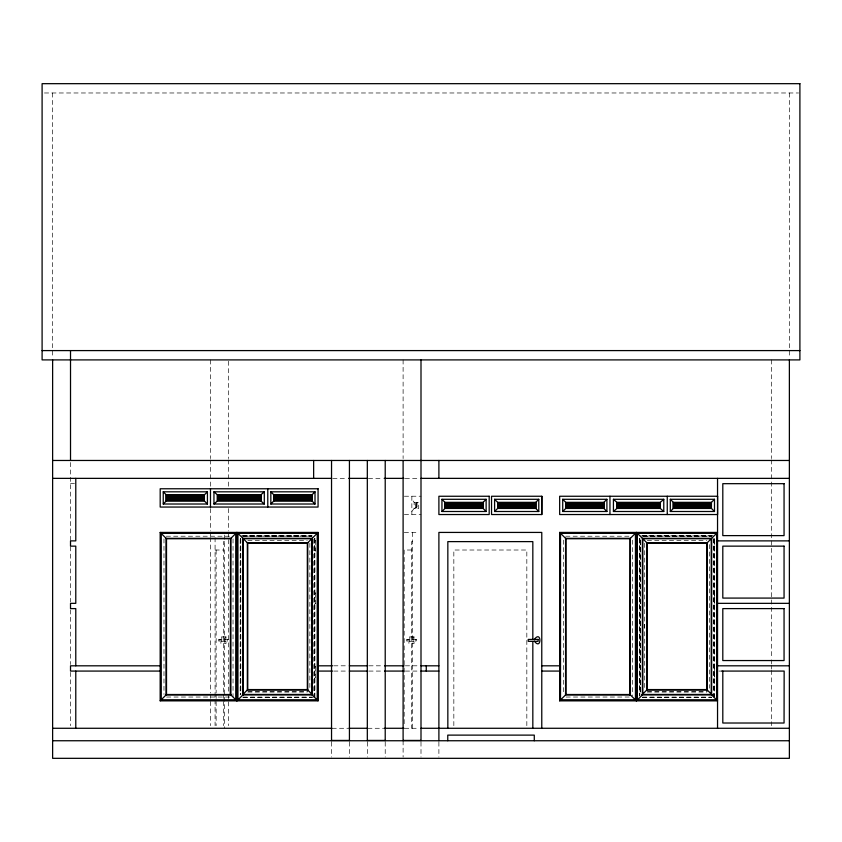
<?xml version="1.0" encoding="UTF-8"?>
<svg xmlns="http://www.w3.org/2000/svg" width="842" height="842" viewBox="0 0 842 842"><rect width="100%" height="100%" fill="white"/><g stroke="black" fill="none" stroke-linecap="round" stroke-linejoin="round"><path stroke-width="0.63" stroke-dasharray="4.21 3.16" d="M644.393 626.995L644.183 627.785A1.579 1.579 0 0 0 644.393 626.995L644.183 622.312A1.579 1.579 0 0 1 644.393 623.101M411.854 511.462L414.138 508.421L414.138 502.316L411.854 499.274M44.437 92.978L798.584 92.978M332.811 478.361L347.378 478.361M368.417 478.361L382.878 478.361M405.223 478.361L418.442 478.361M70.517 483.676L74.464 483.676M404.381 496.222L421 496.222M414.138 502.316L418.716 502.316L418.716 508.421L416.432 508.421L417 507.652L414.138 508.421M404.381 514.515L421 514.515M404.297 532.428L418.442 532.407M241.643 535.586L312.14 535.586M642.425 535.586L712.921 535.586M242.98 535.796L311.193 535.796M642.457 535.796L711.837 535.796M243.233 536.007L311.087 536.007M640.078 536.007L711.701 536.007M166.253 536.217L230.55 536.217M243.433 536.217L312.087 536.217M565.729 536.217L630.027 536.217M642.909 536.217L711.564 536.217M241.233 536.638L311.393 536.638M643.299 536.638L712.1 536.638M314.94 540.406L315.792 540.406M714.616 540.406L714.616 550.931M247.822 540.638L307.267 540.638M647.298 540.638L706.743 540.638M224.551 541.616L223.498 541.616L223.498 692.787M412.58 541.616L411.527 541.616L411.527 728.277M215.078 550.015L223.498 550.015M411.527 550.015L404.16 550.015L404.16 725.657M314.94 550.931L315.792 550.931M314.94 593.031L315.792 593.031M714.616 593.031L714.616 603.556M314.94 603.556L315.792 603.556M228.392 639.425L218.499 639.425L218.499 641.341L228.392 641.341M333.706 665.812L346.746 665.812M368.88 665.812L383.247 665.812M405.36 665.812L418.442 665.812M314.94 666.706L315.792 666.706M714.616 666.706L714.616 677.231M333.706 671.074L346.746 671.074M368.88 671.074L383.247 671.074M405.36 671.074L418.442 671.074M718.847 671.074L721.457 671.074M314.94 677.231L315.792 677.231M247.948 691.682L307.835 691.682M647.424 691.682L707.312 691.682M247.822 692.092L307.267 692.092M647.298 692.092L706.743 692.092M166.59 697.039L230.413 697.039M242.949 697.144L314.75 697.144M566.066 697.039L629.89 697.039M642.425 697.144L711.616 697.144M243.191 697.25L311.898 697.25M642.667 697.25L711.374 697.25M243.001 697.46L312.087 697.46M642.478 697.46L711.564 697.46M332.116 728.277L347.893 728.277M367.786 728.277L383.563 728.277M404.602 728.277L419.063 728.277M789.375 92.978L789.375 357.271M771.482 359.902L771.482 458.574M771.482 459.89L771.482 658.549M771.482 659.865L771.482 663.812M771.482 665.127L771.482 669.074M771.482 670.39L771.482 720.384M771.482 721.699L771.482 725.646M714.384 539.533L714.384 697.144M714.174 538.427L714.174 697.46M713.963 538.627L713.963 697.25M713.753 538.838L713.753 697.039M709.332 544.563L709.332 688.219M644.709 543.248L644.709 689.482M640.709 540.564L640.709 693.997M640.288 540.143L640.288 693.124M640.078 539.943L640.078 693.324M639.867 538.427L639.867 696.145M639.657 538.217L639.657 695.829M632.5 540.143L632.5 695.734M563.456 540.143L563.456 693.124M526.829 725.657L526.829 550.015L453.838 550.015L453.838 725.657M438.892 742.013L438.892 757.074M421 742.013L421 757.074M415.222 639.425L415.222 641.341M413.127 636.92L413.127 643.635M412.58 532.428L412.58 728.277M411.854 496.222L411.854 514.515M409.822 636.92L409.822 643.635M407.728 639.425L407.728 641.341M403.108 359.902L403.108 458.574M403.108 740.749L403.108 757.074M385.215 742.013L385.215 757.074M367.322 742.013L367.322 757.074M349.43 742.013L349.43 757.074M331.538 742.013L331.538 757.074M315.613 540.406L315.613 550.931M315.613 593.031L315.613 603.556M315.613 666.706L315.613 677.231M314.908 538.217L314.908 697.144M314.697 538.427L314.697 697.46M314.487 538.627L314.487 697.25M314.276 538.838L314.276 697.039M313.856 539.259L313.856 696.618M309.856 543.248L309.856 689.524M240.812 538.838L240.812 694.429M240.601 538.627L240.601 694.629M240.391 538.427L240.391 694.839M240.18 539.533L240.18 694.524M233.024 538.838L233.024 697.039M228.392 361.218L228.392 458.574M228.392 459.89L228.392 487.518M228.392 508.568L228.392 530.934M228.392 532.249L228.392 725.646M227.193 639.425L227.193 641.341M225.098 636.92L225.098 643.635M224.551 535.059L224.551 728.277M223.498 694.092L223.498 725.646M221.793 636.92L221.793 643.635M219.699 639.425L219.699 641.341M216.131 550.015L216.131 692.882M216.131 694.197L216.131 725.657M215.078 537.691L215.078 725.657M210.5 359.902L210.5 458.574M210.5 459.89L210.5 487.518M210.5 508.568L210.5 530.934M210.5 532.249L210.5 536.196M210.5 537.512L210.5 692.787M210.5 694.071L210.5 725.646M163.98 538.838L163.98 694.429M70.517 462.521L70.517 540.88M70.517 546.721L70.517 602.041M70.517 609.871L70.517 664.506M70.517 672.369L70.517 725.678M52.625 92.978L52.625 357.271M417 502.316L415.853 503.463L417 502.316M417 503.084L415.853 504.221L417 503.084M417 503.842L415.853 504.99L417 503.842M417 504.611L415.853 505.747L417 504.611M417 505.368L415.853 506.516L417 505.368M417 506.126L415.853 507.273L417 506.126M417 506.895L415.853 508.031L417 506.895M225.993 636.92L220.899 636.92L220.899 643.635L225.993 643.635L225.993 636.92M414.022 636.92L408.928 636.92L408.928 643.635L414.022 643.635L414.022 636.92M416.422 639.425L406.528 639.425L406.528 641.341L416.422 641.341L416.422 639.425"/><path stroke-width="1.26" d="M534.354 639.404C541.732 629.458 541.732 651.098 534.354 641.151M230.255 694.934L230.498 538.743L236.812 532.428L236.812 700.828L230.498 694.513L166.505 694.513L160.19 700.828L318.065 700.828L318.065 532.428L160.19 532.428L160.19 700.828M629.732 694.934L629.974 538.743L636.289 532.428L636.289 700.828L629.974 694.513L565.982 694.513L559.667 700.828L717.542 700.828L711.227 694.513L711.227 538.743L642.814 538.743L642.814 694.513L636.499 700.828L636.499 532.428L647.235 543.164L647.235 689.566L641.909 694.903L712.132 694.903L706.806 689.566L706.806 543.164L717.542 532.428L559.667 532.428L559.667 700.828M163.243 504.011L166.284 500.958L204.385 500.958L207.427 504.011L207.427 491.812L163.243 491.812L163.243 504.011L207.427 504.011M163.243 491.812L166.284 494.864L204.385 494.864L207.427 491.812M270.829 504.011L273.871 500.958L311.972 500.958L315.013 504.011L315.013 491.812L270.829 491.812L270.829 504.011L315.013 504.011M270.829 491.812L273.871 494.864L311.972 494.864L315.013 491.812M318.065 700.828L311.75 694.513L311.75 538.743L243.338 538.743L243.338 694.513L237.023 700.828L237.023 532.428L247.758 543.164L307.33 543.164L318.065 532.428M243.243 694.082L247.758 689.566L247.758 543.164M441.945 511.494L444.986 508.442L483.087 508.442L486.129 511.494L486.129 499.295L441.945 499.295L441.945 511.494L486.129 511.494M441.945 499.295L444.986 502.348L483.087 502.348L486.129 499.295M494.591 511.494L497.633 508.442L535.733 508.442L538.775 511.494L538.775 499.295L494.591 499.295L494.591 511.494L538.775 511.494M494.591 499.295L497.633 502.348L535.733 502.348L538.775 499.295M562.719 511.494L565.761 508.442L603.861 508.442L606.903 511.494L606.903 499.295L562.719 499.295L562.719 511.494L606.903 511.494M562.719 499.295L565.761 502.348L603.861 502.348L606.903 499.295M670.306 511.494L673.347 508.442L711.448 508.442L714.49 511.494L714.49 499.295L670.306 499.295L670.306 511.494L714.49 511.494M670.306 499.295L673.347 502.348L711.448 502.348L714.49 499.295M213.952 504.011L217.425 500.958L260.831 500.958L264.304 504.011L264.304 491.812L213.952 491.812L213.952 504.011L264.304 504.011M213.952 491.812L217.425 494.864L260.831 494.864L264.304 491.812M613.429 511.494L616.902 508.442L660.307 508.442L663.78 511.494L663.78 499.295L613.429 499.295L613.429 511.494L663.78 511.494M613.429 499.295L616.902 502.348L660.307 502.348L663.78 499.295M42.1 350.588L799.9 350.588M52.625 460.469L789.375 460.469M52.625 478.361L331.601 478.361M348.693 478.361L367.322 478.361M384.194 478.361L403.907 478.361M421 478.361L789.375 478.361M166.284 495.243L204.385 495.243M217.425 495.243L260.831 495.243M273.871 495.243L311.972 495.243M166.284 495.622L204.385 495.622M217.425 495.622L260.831 495.622M273.871 495.622L311.972 495.622M166.284 496.012L204.385 496.012M217.425 496.012L260.831 496.012M273.871 496.012L311.972 496.012M541.827 496.254L491.539 496.254L491.539 514.536L541.827 514.536L541.827 496.254L541.774 514.536M166.284 496.391L204.385 496.391M217.425 496.391L260.831 496.391M273.871 496.391L311.972 496.391M166.284 496.769L204.385 496.769M217.425 496.769L260.831 496.769M273.871 496.769L311.972 496.769M166.284 497.148L204.385 497.148M217.425 497.148L260.831 497.148M273.871 497.148L311.972 497.148M166.284 497.527L204.385 497.527M217.425 497.527L260.831 497.527M273.871 497.527L311.972 497.527M166.284 497.917L204.385 497.917M217.425 497.917L260.831 497.917M273.871 497.917L311.972 497.917M166.284 498.296L204.385 498.296M217.425 498.296L260.831 498.296M273.871 498.296L311.972 498.296M166.284 498.675L204.385 498.675M217.425 498.675L260.831 498.675M273.871 498.675L311.972 498.675M166.284 499.053L204.385 499.053M217.425 499.053L260.831 499.053M273.871 499.053L311.972 499.053M166.284 499.432L204.385 499.432M217.425 499.432L260.831 499.432M273.871 499.432L311.972 499.432M166.284 499.811L204.385 499.811M217.425 499.811L260.831 499.811M273.871 499.811L311.972 499.811M166.284 500.201L204.385 500.201M217.425 500.201L260.831 500.201M273.871 500.201L311.972 500.201M166.284 500.58L204.385 500.58M217.425 500.58L260.831 500.58M273.871 500.58L311.972 500.58M444.986 502.727L483.087 502.727M497.633 502.727L535.733 502.727M565.761 502.727L603.861 502.727M616.902 502.727L660.307 502.727M673.347 502.727L711.448 502.727M444.986 503.106L483.087 503.106M497.633 503.106L535.733 503.106M565.761 503.106L603.861 503.106M616.902 503.106L660.307 503.106M673.347 503.106L711.448 503.106M444.986 503.495L483.087 503.495M497.633 503.495L535.733 503.495M565.761 503.495L603.861 503.495M616.902 503.495L660.307 503.495M673.347 503.495L711.448 503.495M444.986 503.874L483.087 503.874M497.633 503.874L535.733 503.874M565.761 503.874L603.861 503.874M616.902 503.874L660.307 503.874M673.347 503.874L711.448 503.874M444.986 504.253L483.087 504.253M497.633 504.253L535.733 504.253M565.761 504.253L603.861 504.253M616.902 504.253L660.307 504.253M673.347 504.253L711.448 504.253M444.986 504.632L483.087 504.632M497.633 504.632L535.733 504.632M565.761 504.632L603.861 504.632M616.902 504.632L660.307 504.632M673.347 504.632L711.448 504.632M444.986 505.011L483.087 505.011M497.633 505.011L535.733 505.011M565.761 505.011L603.861 505.011M616.902 505.011L660.307 505.011M673.347 505.011L711.448 505.011M444.986 505.4L483.087 505.4M497.633 505.4L535.733 505.4M565.761 505.4L603.861 505.4M616.902 505.4L660.307 505.4M673.347 505.4L711.448 505.4M444.986 505.779L483.087 505.779M497.633 505.779L535.733 505.779M565.761 505.779L603.861 505.779M616.902 505.779L660.307 505.779M673.347 505.779L711.448 505.779M444.986 506.158L483.087 506.158M497.633 506.158L535.733 506.158M565.761 506.158L603.861 506.158M616.902 506.158L660.307 506.158M673.347 506.158L711.448 506.158M444.986 506.537L483.087 506.537M497.633 506.537L535.733 506.537M565.761 506.537L603.861 506.537M616.902 506.537L660.307 506.537M673.347 506.537L711.448 506.537M444.986 506.916L483.087 506.916M497.633 506.916L535.733 506.916M565.761 506.916L603.861 506.916M616.902 506.916L660.307 506.916M673.347 506.916L711.448 506.916M444.986 507.305L483.087 507.305M497.633 507.305L535.733 507.305M565.761 507.305L603.861 507.305M616.902 507.305L660.307 507.305M673.347 507.305L711.448 507.305M444.986 507.684L483.087 507.684M497.633 507.684L535.733 507.684M565.761 507.684L603.861 507.684M616.902 507.684L660.307 507.684M673.347 507.684L711.448 507.684M444.986 508.063L483.087 508.063M497.633 508.063L535.733 508.063M565.761 508.063L603.861 508.063M616.902 508.063L660.307 508.063M673.347 508.063L711.448 508.063M160.19 532.428L166.505 538.743L230.498 538.743M559.667 532.428L565.982 538.743L629.974 538.743M717.542 540.88L789.322 540.88M647.235 543.164L706.806 543.164M717.542 603.346L789.322 603.346M160.19 665.812L70.517 665.812L70.517 671.074L160.19 671.074M318.065 665.812L332.401 665.812M349.335 665.812L367.607 665.812M384.52 665.812L404.097 665.812M421 665.812L438.892 665.812M541.774 665.812L559.667 665.812M717.542 665.812L789.322 665.812M318.065 671.074L332.401 671.074M349.335 671.074L367.607 671.074M384.52 671.074L404.097 671.074M421 671.074L438.892 671.074M541.774 671.074L559.667 671.074M721.457 671.074L784.155 671.074L784.06 723.015L722.804 723.015L722.804 671.074M247.758 689.566L307.33 689.566L311.845 694.082M647.235 689.566L706.806 689.566M307.751 689.987L247.338 689.987L247.338 542.743L307.751 542.743L307.751 690.829M707.227 689.987L646.814 689.987L646.814 542.743L707.227 542.743L707.227 690.829M242.906 694.429L312.182 694.429M642.383 694.429L711.658 694.429M242.433 694.903L312.172 694.934L312.172 538.322L242.917 538.322L242.917 694.934M52.625 728.277L331.874 728.277M348.914 728.277L367.322 728.277M384.299 728.277L403.96 728.277M421 728.277L789.375 728.277M331.538 740.434L349.43 740.434M367.322 740.434L385.215 740.434M403.108 740.434L421 740.434M52.625 740.749L789.375 740.749M629.858 694.724L630.374 694.934L565.561 694.934L565.561 538.322L630.395 538.322L630.395 694.934M230.382 694.724L230.897 694.934L166.085 694.934L166.085 538.322L230.918 538.322L230.918 695.576M789.375 359.902L789.375 758.326L52.625 758.326L52.625 359.902M717.542 478.361L717.542 728.277M711.648 694.934L711.658 538.312L642.393 538.322L642.393 694.934M711.448 502.348L711.448 508.442M673.347 502.348L673.347 508.442M667.253 496.254L667.253 514.536M660.307 502.348L660.307 508.442M616.902 502.348L616.902 508.442M609.955 496.254L609.955 514.536M603.861 502.348L603.861 508.442M565.982 538.743L565.982 694.513M565.761 502.348L565.761 508.442M541.774 728.277L541.774 532.428L438.892 532.428L438.892 740.749M535.733 502.348L535.733 508.442M534.281 740.749L534.281 735.119L447.765 735.119L447.765 740.749M532.828 638.889L532.828 541.616L447.839 541.616L447.839 728.277M532.828 641.52L532.828 728.277M497.633 502.348L497.633 508.442M483.087 502.348L483.087 508.442M444.986 502.348L444.986 508.442M438.892 460.469L438.892 478.361M426.262 665.812L426.262 671.074M421 359.902L421 740.749M403.108 460.469L403.108 740.749M385.215 460.469L385.215 740.749M367.322 460.469L367.322 740.749M349.43 460.469L349.43 740.749M331.538 460.469L331.538 740.749M313.645 460.469L313.645 478.361M311.972 494.864L311.972 500.958M307.33 543.164L307.33 689.566M273.871 494.864L273.871 500.958M267.777 488.77L267.777 507.052M260.831 494.864L260.831 500.958M217.425 494.864L217.425 500.958M210.479 488.77L210.479 507.052M204.385 494.864L204.385 500.958M166.505 538.743L166.505 694.513M166.284 494.864L166.284 500.958M75.78 478.361L75.78 540.88L70.517 540.88L70.517 546.142L75.78 546.142L75.78 603.346L70.517 603.346L70.517 608.608L75.78 608.608L75.78 665.812M75.78 671.074L75.78 728.277M70.517 350.588L70.517 460.469M799.9 83.674L42.1 83.674L42.1 359.902L799.9 359.902L799.9 83.674M784.06 483.676L722.804 483.676L722.804 535.617L784.06 535.617L784.06 483.676M318.065 488.77L160.19 488.77L160.19 507.052L318.065 507.052L318.065 488.77M489.181 496.254L438.892 496.254L438.892 514.536L489.181 514.536L489.181 496.254M717.594 496.254L559.667 496.254L559.667 514.536L717.594 514.536L717.594 496.254M236.391 532.849L160.612 532.849L160.612 700.407L236.391 700.407L236.391 532.849M317.644 532.849L237.444 532.849L237.444 700.407L317.644 700.407L317.644 532.849M635.868 532.849L560.088 532.849L560.088 700.407L635.868 700.407L635.868 532.849M717.121 532.849L636.92 532.849L636.92 700.407L717.121 700.407L717.121 532.849M235.97 533.27L161.032 533.27L161.032 699.986L235.97 699.986L235.97 533.27M317.224 533.27L237.865 533.27L237.865 699.986L317.224 699.986L317.224 533.27M635.447 533.27L560.509 533.27L560.509 699.986L635.447 699.986L635.447 533.27M716.7 533.27L637.341 533.27L637.341 699.986L716.7 699.986L716.7 533.27M784.06 546.142L722.804 546.142L722.804 598.083L784.06 598.083L784.06 546.142M784.06 608.608L722.804 608.608L722.804 660.549L784.06 660.549L784.06 608.608M538.133 639.425L528.218 639.425L528.218 641.341L538.133 641.341L538.133 639.425"/></g></svg>
